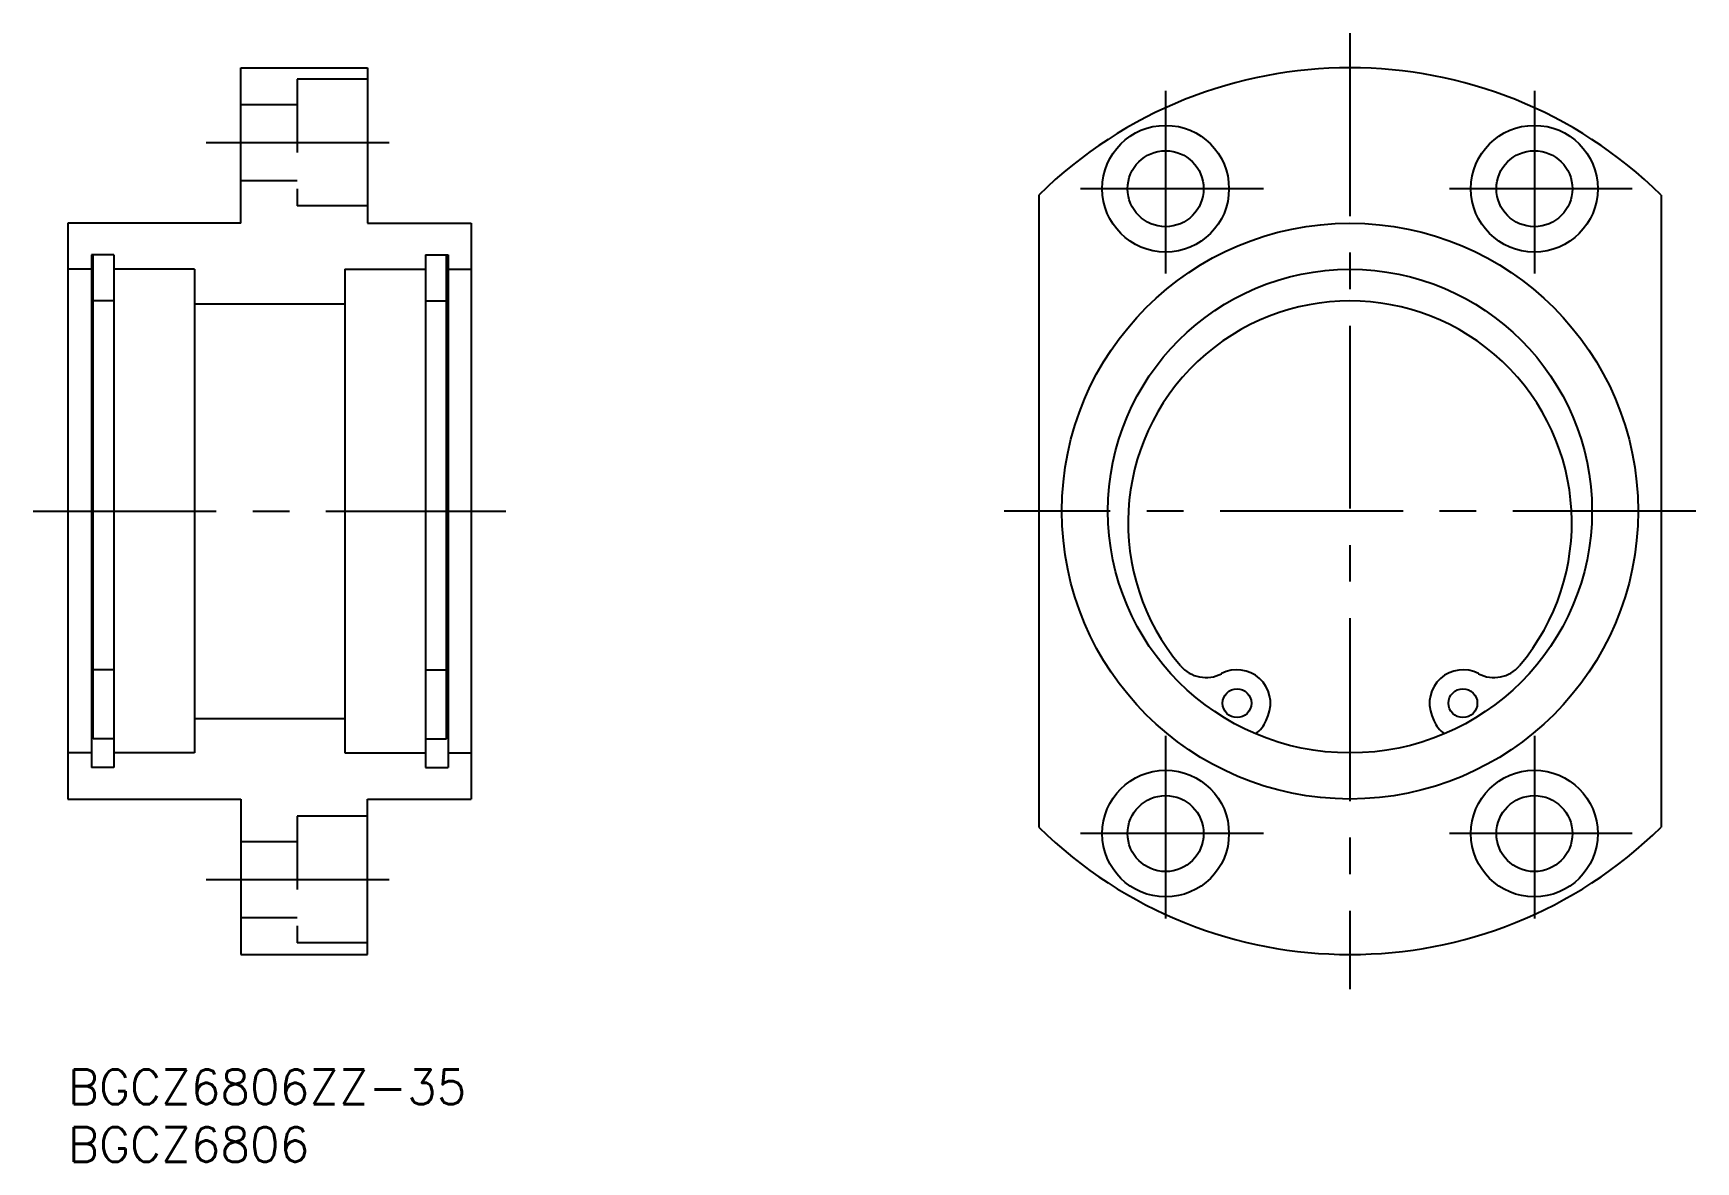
# Model space of a CAD drawing. Extents: x -3 to 141, y -8 to 90.
import ezdxf

# ---------------------------------------------------------------- set-up
doc = ezdxf.new("R2010")
doc.units = 0
doc.header["$LTSCALE"] = 0.5
doc.linetypes.add('CENTER', pattern=[50.8, 31.75, -6.35, 6.35, -6.35])
doc.linetypes.add('DASHED', pattern=[19.05, 12.7, -6.35])
for name, color, linetype in [('MSM_CENTER', 1, 'CENTER'), ('MSM_CONTINUOUS', 7, 'CONTINUOUS'), ('MSM_DASHED', 4, 'DASHED'), ('MSM_PART_NUMBER', 7, 'CONTINUOUS')]:
    doc.layers.add(name, color=color, linetype=linetype)
doc.styles.get("Standard").update_dxf_attribs({"font": 'txt.shx', "height": 3, "bigfont": 'bigfont.shx'})

# ---------------------------------------------------------------- blocks, each defined once
blk = doc.blocks.new('*U6')
at = {"layer": 'MSM_PART_NUMBER'}
blk.add_text('BGCZ6806ZZ-35', height=3, dxfattribs=at).set_placement((0, -3))
blk = doc.blocks.new('*U7')
at = {"layer": 'MSM_PART_NUMBER'}
blk.add_text('BGCZ6806', height=3, dxfattribs=at).set_placement((0, -8))

msp = doc.modelspace()

# ---------------------------------------------------------------- linework, layer by layer
at = {"layer": 'MSM_CENTER'}
for p, q in [((111.26, 90), (111.26, 7)), ((95.26, 85), (95.26, 68)), ((127.26, 85), (127.26, 68)), ((12, 80.5), (29, 80.5)), ((103.76, 76.5), (86.76, 76.5)), ((135.76, 76.5), (118.76, 76.5)), ((-3, 48.5), (38, 48.5)), ((141.26, 48.5), (81.26, 48.5)), ((95.26, 29), (95.26, 12)), ((127.26, 29), (127.26, 12)), ((103.76, 20.5), (86.76, 20.5)), ((135.76, 20.5), (118.76, 20.5)), ((12, 16.5), (29, 16.5))]:
    msp.add_line(p, q, dxfattribs=at)
at = {"layer": 'MSM_CONTINUOUS'}
for p, q in [((15, 87), (26, 87)), ((15, 73.5), (15, 87)), ((26, 87), (26, 73.5)), ((84.26, 75.95), (84.26, 21.05)), ((138.26, 75.95), (138.26, 21.05)), ((0, 73.5), (0, 23.5)), ((15, 73.5), (0, 73.5)), ((26, 73.5), (35, 73.5)), ((35, 73.5), (35, 23.5)), ((4, 70.75), (2.05, 70.75)), ((2.05, 70.75, -0.88), (2.05, 26.25, -0.88)), ((2.2, 28.74, 0.38), (2.2, 70.75, 0.38)), ((4, 70.75), (4, 26.25)), ((31.05, 70.75), (31.05, 26.25)), ((31.05, 70.75, 0.88), (33, 70.75, 0.88)), ((32.85, 28.74, 1.25), (32.85, 70.75, 1.25)), ((33, 70.75), (33, 26.25)), ((2.05, 69.5), (0, 69.5)), ((11, 69.5), (4, 69.5)), ((11, 69.5), (11, 27.5)), ((24.05, 69.5), (24.05, 27.5)), ((24.05, 69.5), (31.05, 69.5)), ((33, 69.5, 0.88), (35, 69.5, 0.88)), ((4, 66.75), (2.2, 66.75)), ((11, 66.5), (24.05, 66.5)), ((31.05, 66.75, 0.88), (32.85, 66.75, 0.88)), ((4, 34.72), (2.2, 34.72)), ((31.05, 34.72, 0.88), (32.85, 34.72, 0.88)), ((11, 30.5), (24.05, 30.5)), ((103.99, 30.31), (104.16, 30.74)), ((118.37, 30.74), (118.54, 30.31)), ((2.05, 27.5), (0, 27.5)), ((4, 28.74), (2.2, 28.74)), ((11, 27.5), (4, 27.5)), ((24.05, 27.5), (31.05, 27.5)), ((31.05, 28.74, 0.88), (32.85, 28.74, 0.88)), ((33, 27.5, 0.88), (35, 27.5, 0.88)), ((4, 26.25), (2.05, 26.25)), ((31.05, 26.25, 0.88), (33, 26.25, 0.88)), ((0, 23.5), (15, 23.5)), ((15, 23.5), (15, 10)), ((26, 23.5), (35, 23.5)), ((26, 10), (26, 23.5)), ((15, 10), (26, 10))]:
    msp.add_line(p, q, dxfattribs=at)
for centre, radius in [((95.26, 76.5), 5.5), ((127.26, 76.5), 5.5), ((95.26, 76.5), 3.3), ((127.26, 76.5), 3.3), ((111.26, 48.5), 25), ((111.26, 48.5), 21), ((101.46, 31.82), 1.25), ((121.06, 31.82), 1.25), ((95.26, 20.5), 5.5), ((127.26, 20.5), 5.5), ((95.26, 20.5), 3.3), ((127.26, 20.5), 3.3)]:
    msp.add_circle(centre, radius, dxfattribs=at)
for centre, radius, start, end in [((111.26, 48.5), 38.5, 45.4687, 134.5313), ((111.26, 47.5), 19.25, 319.8252, 220.1748), ((98.77, 36.95), 2.9, 220.1748, 297.6623), ((101.46, 31.82), 2.9, 338.1911, 117.6623), ((121.06, 31.82), 2.9, 62.3377, 201.8089), ((123.76, 36.95), 2.9, 242.3377, 319.8252), ((101.66, 31.24), 2.5, 304.0128, 338.1911), ((120.86, 31.24), 2.5, 201.8089, 235.9872), ((111.26, 48.5), 38.5, 225.4687, 314.5313)]:
    msp.add_arc(centre, radius, start, end, dxfattribs=at)
at = {"layer": 'MSM_DASHED'}
for p, q in [((26, 86), (19.9, 86)), ((19.9, 86), (19.9, 75)), ((15, 83.8), (19.9, 83.8)), ((15, 77.2), (19.9, 77.2)), ((26, 75), (19.9, 75)), ((26, 22), (19.9, 22)), ((19.9, 22), (19.9, 11)), ((15, 19.8), (19.9, 19.8)), ((15, 13.2), (19.9, 13.2)), ((26, 11), (19.9, 11))]:
    msp.add_line(p, q, dxfattribs=at)

# ---------------------------------------------------------------- block references
at = {"layer": 'MSM_CONTINUOUS'}
for name in ['*U6', '*U7']:
    msp.add_blockref(name, (0, 0), dxfattribs=at)

doc.saveas('drawing.dxf')
